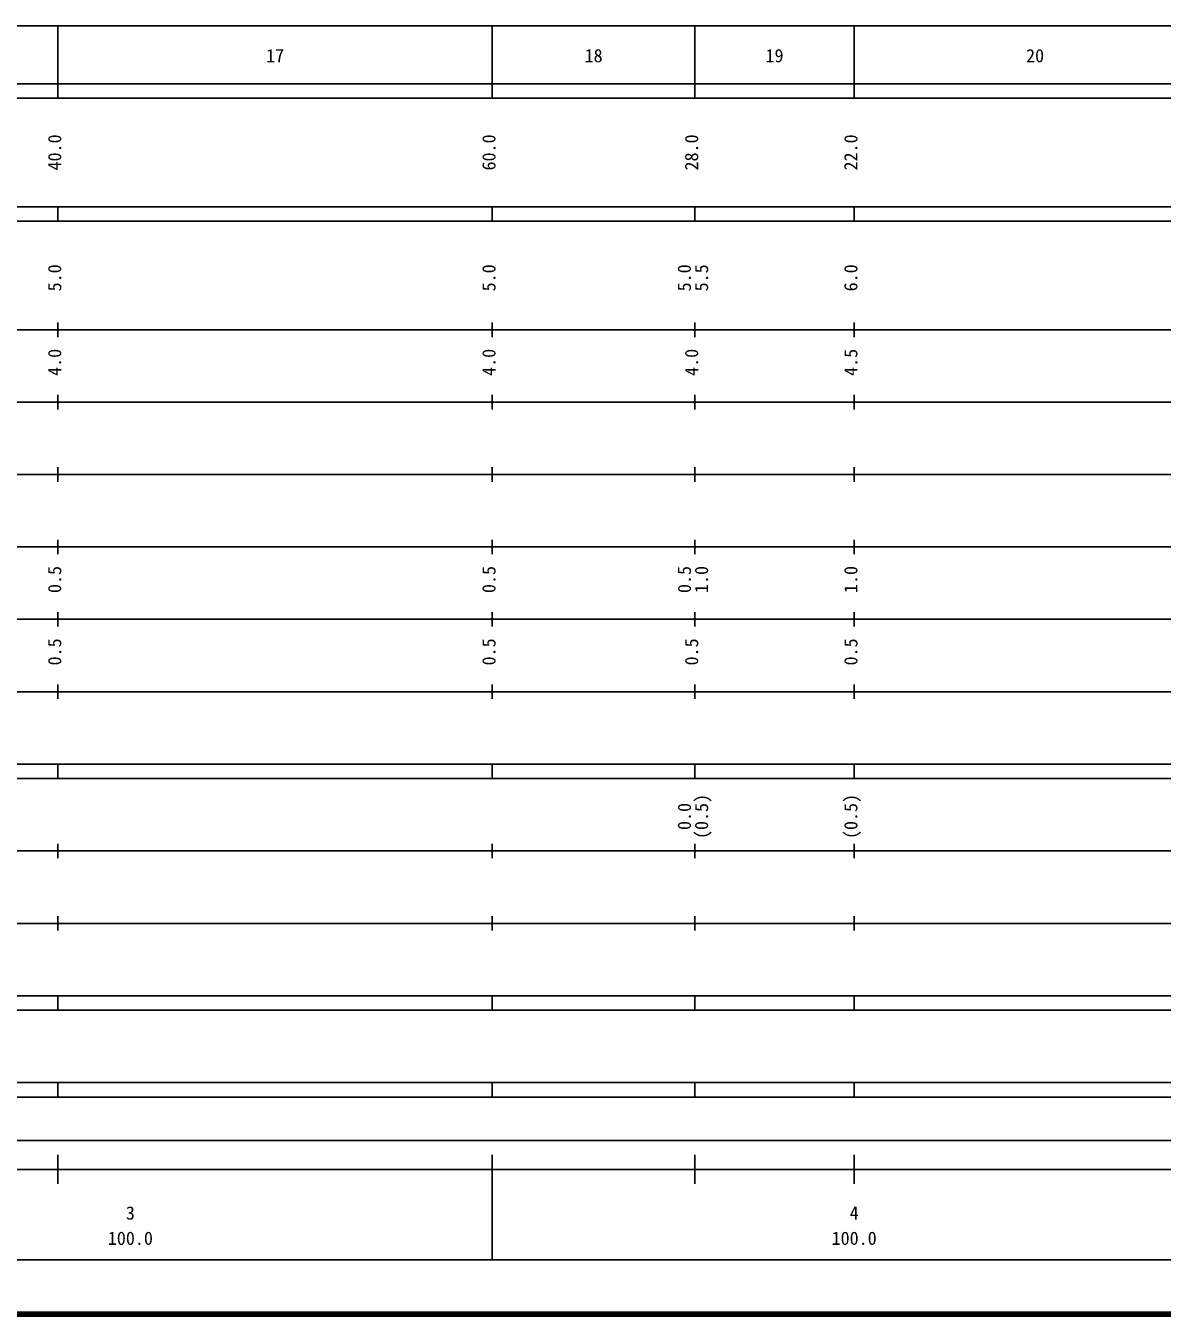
# Model space of a CAD drawing. Units: millimetres, scale not verified. Extents: x 40000 to 680000, y 20000 to 380000.
# Drawn here: x 303549 to 460566, y 20000 to 198000 of the extents above; entities that cross this region are included whole.
import ezdxf
from ezdxf.enums import TextEntityAlignment as Align

# ---------------------------------------------------------------- set-up
doc = ezdxf.new("R2010")
doc.units = ezdxf.units.MM
doc.header["$LTSCALE"] = 1000
doc.layers.add('M-TTL', color=2, linetype='Continuous', lineweight=140)
doc.layers.add('M-TTL-BAND', color=7, linetype='Continuous', lineweight=25)
doc.styles.add('ＭＳ ゴシック', font='')
doc.styles.get('ＭＳ ゴシック').set_extended_font_data('MS Gothic')

msp = doc.modelspace()

# ---------------------------------------------------------------- linework, layer by layer
at = {"layer": 'M-TTL'}
msp.add_line((40000, 20000), (680000, 20000), dxfattribs=at)
at = {"layer": 'M-TTL-BAND'}
for p, q in [((68000, 198000), (579000, 198000)), ((308000, 188000), (308000, 198000)), ((368000, 188000), (368000, 198000)), ((396000, 188000), (396000, 198000)), ((418000, 188000), (418000, 198000)), ((40000, 190000), (579000, 190000)), ((40000, 188000), (579000, 188000)), ((40000, 173000), (579000, 173000)), ((308000, 171000), (308000, 173000)), ((368000, 171000), (368000, 173000)), ((396000, 171000), (396000, 173000)), ((418000, 171000), (418000, 173000)), ((40000, 171000), (579000, 171000)), ((308000, 155000), (308000, 157000)), ((368000, 155000), (368000, 157000)), ((396000, 155000), (396000, 157000)), ((418000, 155000), (418000, 157000)), ((40000, 156000), (579000, 156000)), ((46000, 146000), (579000, 146000)), ((308000, 145000), (308000, 147000)), ((368000, 145000), (368000, 147000)), ((396000, 145000), (396000, 147000)), ((418000, 145000), (418000, 147000)), ((52000, 136000), (579000, 136000)), ((308000, 135000), (308000, 137000)), ((368000, 135000), (368000, 137000)), ((396000, 135000), (396000, 137000)), ((418000, 135000), (418000, 137000)), ((308000, 125000), (308000, 127000)), ((368000, 125000), (368000, 127000)), ((396000, 125000), (396000, 127000)), ((418000, 125000), (418000, 127000)), ((46000, 126000), (579000, 126000)), ((52000, 116000), (579000, 116000)), ((308000, 115000), (308000, 117000)), ((368000, 115000), (368000, 117000)), ((396000, 115000), (396000, 117000)), ((418000, 115000), (418000, 117000)), ((308000, 105000), (308000, 107000)), ((368000, 105000), (368000, 107000)), ((396000, 105000), (396000, 107000)), ((418000, 105000), (418000, 107000)), ((46000, 106000), (579000, 106000)), ((40000, 96000), (579000, 96000)), ((308000, 94000), (308000, 96000)), ((368000, 94000), (368000, 96000)), ((396000, 94000), (396000, 96000)), ((418000, 94000), (418000, 96000)), ((40000, 94000), (579000, 94000)), ((49000, 84000), (579000, 84000)), ((308000, 83000), (308000, 85000)), ((368000, 83000), (368000, 85000)), ((396000, 83000), (396000, 85000)), ((418000, 83000), (418000, 85000)), ((308000, 73000), (308000, 75000)), ((368000, 73000), (368000, 75000)), ((396000, 73000), (396000, 75000)), ((418000, 73000), (418000, 75000)), ((40000, 74000), (579000, 74000)), ((40000, 64000), (579000, 64000)), ((308000, 62000), (308000, 64000)), ((368000, 62000), (368000, 64000)), ((396000, 62000), (396000, 64000)), ((418000, 62000), (418000, 64000)), ((40000, 62000), (579000, 62000)), ((40000, 52000), (579000, 52000)), ((308000, 50000), (308000, 52000)), ((368000, 50000), (368000, 52000)), ((396000, 50000), (396000, 52000)), ((418000, 50000), (418000, 52000)), ((40000, 50000), (579000, 50000)), ((71000, 44000), (565000, 44000)), ((308000, 38000), (308000, 42000)), ((368000, 27500), (368000, 42000)), ((396000, 38000), (396000, 42000)), ((418000, 38000), (418000, 42000)), ((40000, 40000), (579000, 40000)), ((68000, 27500), (579000, 27500))]:
    msp.add_line(p, q, dxfattribs=at)

# ---------------------------------------------------------------- texts
at = {"layer": 'M-TTL-BAND', "style": 'ＭＳ ゴシック'}
for s, p in [('17', (338000, 192405)), ('18', (382000, 192405)), ('19', (407000, 192405)), ('20', (443000, 192405)), ('3', (318000, 32523)), ('4', (418000, 32523)), ('100.0', (318000, 29033)), ('100.0', (418000, 29033))]:
    msp.add_text(s, height=1833, dxfattribs=at).set_placement(p, align=Align.BOTTOM_CENTER)
for s, p in [('40.0', (309000, 180500)), ('60.0', (369000, 180500)), ('28.0', (397000, 180500)), ('22.0', (419000, 180500)), ('5.0', (309000, 163174)), ('5.0', (369000, 163174)), ('5.0', (396000, 163174)), ('5.5', (398370, 163174)), ('6.0', (419000, 163174)), ('4.0', (309000, 151500)), ('4.0', (369000, 151500)), ('4.0', (397000, 151500)), ('4.5', (419000, 151500)), ('0.5', (309000, 121500)), ('0.5', (369000, 121500)), ('0.5', (396000, 121500)), ('1.0', (398370, 121500)), ('1.0', (419000, 121500)), ('0.5', (309000, 111500)), ('0.5', (369000, 111500)), ('0.5', (397000, 111500)), ('0.5', (419000, 111500)), ('(0.5)', (398370, 88764)), ('(0.5)', (419000, 88764)), ('0.0', (396000, 88764))]:
    msp.add_text(s, height=1833, rotation=90, dxfattribs=at).set_placement(p, align=Align.BOTTOM_CENTER)

doc.saveas('drawing.dxf')
